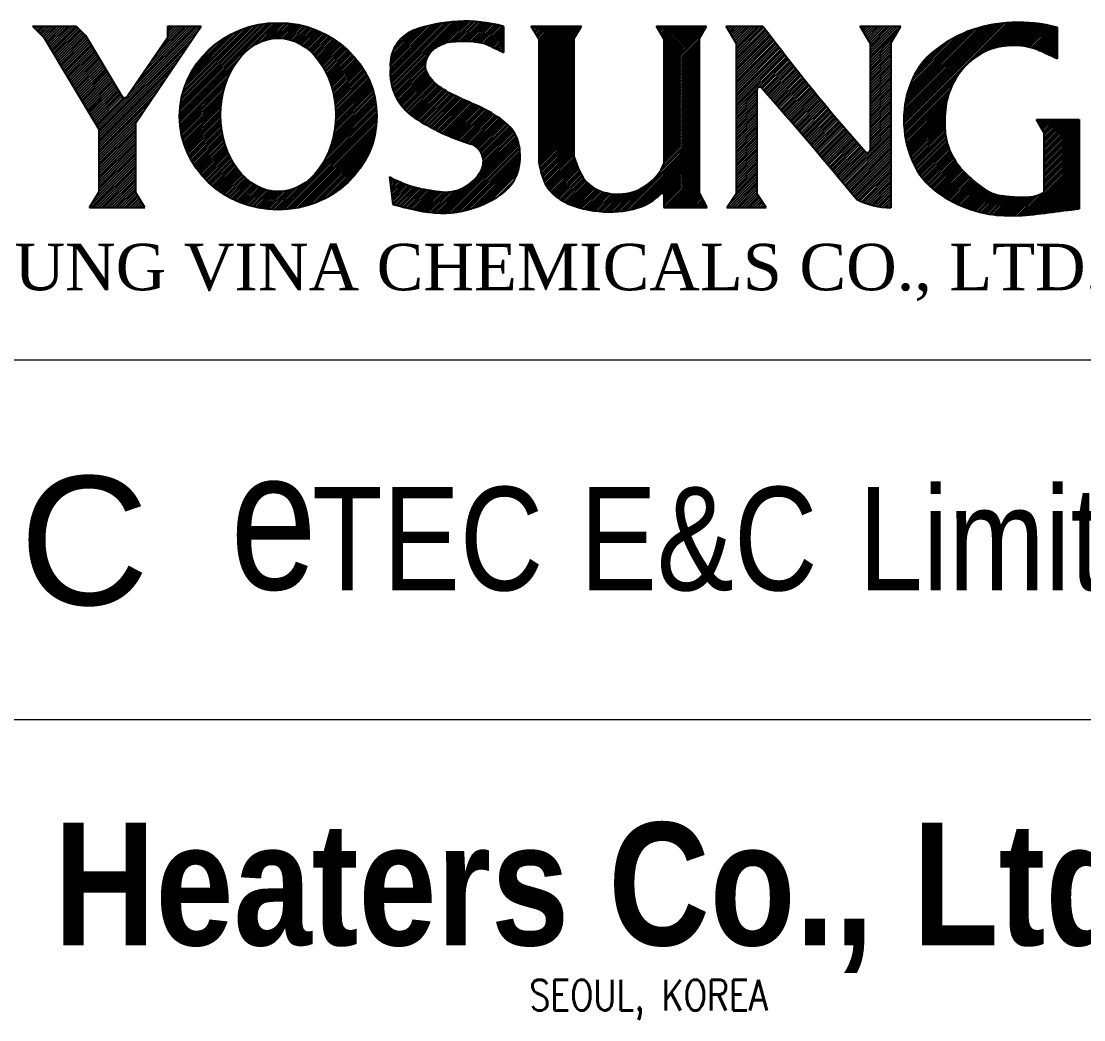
# Model space of a CAD drawing. Header units: millimetres. Extents: x 0 to 134087, y -49114 to 20834.
# Drawn here: x 79903 to 80875, y -28340 to -27427 of the extents above; entities that cross this region are included whole.
import ezdxf
from ezdxf.enums import TextEntityAlignment as Align

# ---------------------------------------------------------------- set-up
doc = ezdxf.new("R2010")
doc.units = ezdxf.units.MM
doc.header["$LTSCALE"] = 35
doc.linetypes.add('HIDDEN2', pattern=[0.1875, 0.125, -0.0625])
for name, color, linetype in [('9', 2, 'HIDDEN2'), ('border', 130, 'Continuous'), ('CON-R', 1, 'Continuous'), ('CON-Y', 2, 'Continuous'), ('FORM', 7, 'Continuous')]:
    doc.layers.add(name, color=color, linetype=linetype)
doc.styles.add('Logo', font='ARIALNB.TTF', dxfattribs={"width": 0.8})
doc.styles.add('SIMPLEX', font='simplex.shx', dxfattribs={"width": 0.8})
doc.styles.add('time', font='times.ttf', dxfattribs={"height": 5})
doc.styles.add('USER1', font='swiss.ttf', dxfattribs={"width": 0.8, "height": 5})

# ---------------------------------------------------------------- blocks, each defined once
blk = doc.blocks.new('TITLE')
at = {"color": 5}
for p, q in [((757.857, 90.656), (761.241, 94.041)), ((757.859, 90.743), (761.15, 94.034)), ((757.863, 90.833), (761.055, 94.025)), ((760.322, 93.036), (761.331, 94.045)), ((760.619, 93.248), (761.418, 94.047)), ((760.794, 93.337), (761.504, 94.047)), ((760.934, 93.392), (761.587, 94.045)), ((761.056, 93.429), (761.669, 94.041)), ((761.166, 93.454), (761.749, 94.036)), ((761.267, 93.469), (761.827, 94.029)), ((761.361, 93.478), (761.904, 94.021)), ((765.555, 92.21), (767.37, 94.025)), ((765.557, 92.127), (767.471, 94.041)), ((765.562, 92.047), (767.571, 94.055)), ((765.571, 91.97), (767.668, 94.067)), ((765.582, 91.896), (767.763, 94.077)), ((765.595, 91.824), (767.857, 94.085)), ((765.611, 91.754), (767.949, 94.092)), ((765.628, 91.686), (768.039, 94.097)), ((765.648, 91.621), (768.127, 94.1)), ((767.289, 93.176), (768.214, 94.102)), ((767.457, 93.259), (768.3, 94.102)), ((767.593, 93.31), (768.384, 94.101)), ((767.695, 93.326), (768.467, 94.099)), ((767.793, 93.339), (768.549, 94.095)), ((767.888, 93.349), (768.63, 94.091)), ((767.981, 93.356), (768.71, 94.085)), ((768.071, 93.361), (768.788, 94.078)), ((768.159, 93.364), (768.866, 94.07)), ((768.245, 93.364), (768.942, 94.061)), ((768.329, 93.363), (769.018, 94.052)), ((768.411, 93.36), (769.092, 94.041)), ((768.492, 93.355), (769.166, 94.029)), ((784.338, 90.428), (787.938, 94.028)), ((784.34, 90.345), (788.033, 94.038)), ((784.345, 90.264), (788.127, 94.046)), ((786.951, 92.785), (788.218, 94.052)), ((787.179, 92.928), (788.308, 94.056)), ((787.35, 93.013), (788.396, 94.059)), ((787.494, 93.072), (788.483, 94.061)), ((787.623, 93.115), (788.569, 94.061)), ((787.74, 93.147), (788.653, 94.06)), ((787.849, 93.171), (788.736, 94.057)), ((787.952, 93.189), (788.817, 94.054)), ((788.05, 93.201), (788.898, 94.049)), ((788.144, 93.209), (788.977, 94.043)), ((788.234, 93.214), (789.055, 94.036)), ((788.321, 93.216), (789.133, 94.028)), ((752.502, 93.901), (752.528, 93.927)), ((752.549, 93.853), (752.623, 93.927)), ((752.595, 93.805), (752.718, 93.927)), ((752.642, 93.757), (752.812, 93.927)), ((752.689, 93.709), (752.907, 93.927)), ((752.735, 93.66), (753.002, 93.927)), ((752.782, 93.612), (753.097, 93.927)), ((752.829, 93.564), (753.192, 93.927)), ((752.875, 93.516), (753.286, 93.927)), ((752.916, 93.462), (753.381, 93.927)), ((752.952, 93.403), (753.476, 93.927)), ((752.987, 93.343), (753.571, 93.927)), ((753.023, 93.284), (753.666, 93.927)), ((753.058, 93.225), (753.761, 93.927)), ((753.094, 93.166), (753.855, 93.927)), ((753.129, 93.106), (753.95, 93.927)), ((753.165, 93.047), (754.045, 93.927)), ((753.2, 92.988), (754.108, 93.895)), ((753.236, 92.928), (754.155, 93.847)), ((753.272, 92.869), (754.201, 93.799)), ((753.307, 92.81), (754.248, 93.751)), ((753.343, 92.751), (754.294, 93.702)), ((753.378, 92.691), (754.341, 93.654)), ((754.871, 90.202), (758.596, 93.927)), ((754.901, 90.137), (758.53, 93.766)), ((755.988, 91.414), (758.501, 93.927)), ((756.193, 91.713), (758.407, 93.927)), ((756.397, 92.012), (758.312, 93.927)), ((756.601, 92.312), (758.217, 93.927)), ((756.806, 92.611), (758.122, 93.927)), ((757.01, 92.91), (758.027, 93.927)), ((757.215, 93.209), (757.932, 93.927)), ((757.406, 93.875), (757.458, 93.927)), ((757.406, 93.78), (757.553, 93.927)), ((757.406, 93.686), (757.648, 93.927)), ((757.406, 93.591), (757.743, 93.927)), ((757.406, 93.496), (757.838, 93.927)), ((757.87, 90.926), (760.958, 94.014)), ((757.881, 91.021), (760.858, 93.999)), ((757.894, 91.12), (760.755, 93.981)), ((757.912, 91.223), (760.648, 93.959)), ((757.934, 91.33), (760.536, 93.933)), ((757.961, 91.443), (760.419, 93.901)), ((757.994, 91.561), (760.296, 93.864)), ((758.034, 91.687), (760.166, 93.819)), ((758.084, 91.822), (760.027, 93.765)), ((758.146, 91.969), (759.875, 93.698)), ((761.45, 93.481), (761.98, 94.011)), ((761.533, 93.479), (762.054, 94)), ((761.613, 93.474), (762.127, 93.988)), ((761.689, 93.465), (762.199, 93.974)), ((761.762, 93.452), (762.27, 93.96)), ((761.832, 93.437), (762.339, 93.944)), ((761.9, 93.419), (762.407, 93.927)), ((761.965, 93.399), (762.475, 93.909)), ((762.028, 93.377), (762.541, 93.89)), ((762.09, 93.353), (762.606, 93.87)), ((762.149, 93.327), (762.67, 93.848)), ((762.206, 93.299), (762.734, 93.826)), ((762.262, 93.27), (762.796, 93.803)), ((762.317, 93.239), (762.858, 93.779)), ((762.37, 93.206), (762.918, 93.755)), ((762.421, 93.172), (762.978, 93.729)), ((762.471, 93.137), (763.037, 93.702)), ((762.52, 93.1), (763.094, 93.675)), ((762.567, 93.062), (763.152, 93.647)), ((765.557, 92.297), (767.266, 94.006)), ((765.559, 92.47), (767.049, 93.96)), ((765.559, 92.555), (766.936, 93.933)), ((765.563, 92.389), (767.159, 93.985)), ((765.565, 92.647), (766.82, 93.901)), ((765.578, 92.745), (766.699, 93.866)), ((765.602, 92.854), (766.574, 93.826)), ((765.64, 92.978), (766.443, 93.781)), ((765.707, 93.13), (766.293, 93.717)), ((768.57, 93.348), (769.239, 94.016)), ((768.648, 93.34), (769.31, 94.003)), ((768.724, 93.331), (769.381, 93.989)), ((768.798, 93.32), (769.452, 93.974)), ((768.871, 93.308), (769.521, 93.958)), ((768.943, 93.294), (769.59, 93.941)), ((769.013, 93.279), (769.658, 93.924)), ((769.074, 93.255), (769.694, 93.875)), ((769.134, 93.229), (769.694, 93.79)), ((769.193, 93.203), (769.694, 93.704)), ((770.735, 93.891), (770.771, 93.927)), ((770.766, 93.837), (770.856, 93.927)), ((770.797, 93.783), (770.941, 93.927)), ((770.829, 93.729), (771.027, 93.927)), ((770.86, 93.675), (771.112, 93.927)), ((770.892, 93.621), (771.197, 93.927)), ((770.923, 93.568), (771.283, 93.927)), ((770.954, 93.514), (771.368, 93.927)), ((770.986, 93.46), (771.453, 93.927)), ((770.987, 93.375), (771.539, 93.927)), ((770.987, 93.29), (771.624, 93.927)), ((770.987, 93.204), (771.709, 93.927)), ((770.987, 93.119), (771.795, 93.927)), ((770.987, 93.034), (771.88, 93.927)), ((770.987, 92.948), (771.965, 93.927)), ((770.987, 92.863), (772.051, 93.927)), ((770.987, 92.778), (772.136, 93.927)), ((770.987, 92.692), (772.221, 93.927)), ((770.987, 92.607), (772.307, 93.927)), ((770.987, 92.522), (772.392, 93.927)), ((770.987, 92.436), (772.477, 93.927)), ((770.987, 92.351), (772.523, 93.888)), ((770.987, 92.266), (772.404, 93.684)), ((775.292, 93.926), (775.293, 93.927)), ((775.324, 93.872), (775.379, 93.927)), ((775.355, 93.818), (775.464, 93.927)), ((775.386, 93.764), (775.549, 93.927)), ((775.418, 93.71), (775.635, 93.927)), ((775.449, 93.656), (775.72, 93.927)), ((775.481, 93.602), (775.805, 93.927)), ((775.512, 93.549), (775.891, 93.927)), ((775.543, 93.495), (775.976, 93.927)), ((775.565, 93.43), (776.061, 93.927)), ((775.565, 93.345), (776.147, 93.927)), ((775.565, 93.26), (776.232, 93.927)), ((775.565, 93.174), (776.317, 93.927)), ((775.565, 93.089), (776.403, 93.927)), ((775.565, 93.004), (776.488, 93.927)), ((775.565, 92.918), (776.573, 93.927)), ((775.565, 92.833), (776.659, 93.927)), ((775.565, 92.748), (776.744, 93.927)), ((775.565, 92.662), (776.829, 93.927)), ((775.565, 92.577), (776.915, 93.927)), ((775.565, 92.492), (777, 93.927)), ((775.565, 92.406), (777.085, 93.927)), ((775.565, 92.321), (777.059, 93.816)), ((777.841, 93.924), (777.844, 93.927)), ((777.876, 93.864), (777.939, 93.927)), ((777.911, 93.804), (778.033, 93.927)), ((777.946, 93.744), (778.128, 93.927)), ((777.98, 93.685), (778.223, 93.927)), ((778.015, 93.625), (778.318, 93.927)), ((778.05, 93.565), (778.413, 93.927)), ((778.085, 93.505), (778.508, 93.927)), ((778.12, 93.445), (778.602, 93.927)), ((778.155, 93.385), (778.697, 93.927)), ((778.19, 93.325), (778.792, 93.927)), ((778.203, 93.243), (778.887, 93.927)), ((778.203, 93.148), (778.982, 93.927)), ((778.203, 93.053), (779.076, 93.927)), ((778.203, 92.958), (779.171, 93.927)), ((778.203, 92.864), (779.219, 93.88)), ((778.203, 92.769), (779.26, 93.826)), ((778.203, 92.674), (779.301, 93.772)), ((778.203, 92.579), (779.341, 93.718)), ((778.203, 92.484), (779.382, 93.664)), ((782.75, 93.903), (782.774, 93.927)), ((782.785, 93.843), (782.869, 93.927)), ((782.82, 93.783), (782.964, 93.927)), ((782.854, 93.723), (783.059, 93.927)), ((782.889, 93.663), (783.153, 93.927)), ((782.924, 93.603), (783.248, 93.927)), ((782.959, 93.543), (783.343, 93.927)), ((782.994, 93.483), (783.438, 93.927)), ((783.029, 93.423), (783.533, 93.927)), ((783.064, 93.363), (783.628, 93.927)), ((783.099, 93.209), (783.817, 93.927)), ((783.099, 93.114), (783.912, 93.927)), ((783.099, 93.019), (784.007, 93.927)), ((783.099, 92.924), (784.102, 93.927)), ((783.099, 92.83), (784.196, 93.927)), ((783.099, 93.303), (783.722, 93.927)), ((783.099, 92.735), (784.13, 93.766)), ((784.337, 90.512), (787.842, 94.017)), ((784.338, 90.599), (787.743, 94.003)), ((784.342, 90.688), (787.641, 93.987)), ((784.347, 90.778), (787.538, 93.969)), ((784.355, 90.872), (787.431, 93.948)), ((784.366, 90.968), (787.322, 93.924)), ((784.38, 91.067), (787.21, 93.897)), ((784.397, 91.17), (787.094, 93.866)), ((784.418, 91.276), (786.974, 93.831)), ((784.443, 91.386), (786.849, 93.792)), ((784.474, 91.502), (786.72, 93.748)), ((784.51, 91.624), (786.575, 93.689)), ((788.405, 93.215), (789.209, 94.019)), ((788.487, 93.212), (789.284, 94.009)), ((788.567, 93.206), (789.359, 93.998)), ((788.645, 93.198), (789.432, 93.986)), ((788.72, 93.189), (789.505, 93.973)), ((788.794, 93.177), (789.577, 93.96)), ((788.866, 93.164), (789.648, 93.945)), ((788.936, 93.149), (789.718, 93.93)), ((789.005, 93.132), (789.787, 93.914)), ((789.072, 93.113), (789.856, 93.897)), ((789.137, 93.093), (789.923, 93.88)), ((789.201, 93.072), (789.948, 93.82)), ((789.263, 93.048), (789.948, 93.734)), ((789.324, 93.024), (789.948, 93.649)), ((753.414, 92.632), (754.388, 93.606)), ((753.449, 92.573), (754.429, 93.553)), ((753.485, 92.514), (754.465, 93.493)), ((753.52, 92.454), (754.5, 93.434)), ((753.556, 92.395), (754.536, 93.375)), ((753.591, 92.336), (754.571, 93.315)), ((753.627, 92.276), (754.607, 93.256)), ((754.901, 90.042), (758.332, 93.473)), ((758.226, 92.134), (759.706, 93.614)), ((758.334, 92.328), (759.507, 93.501)), ((758.506, 92.585), (759.245, 93.325)), ((762.613, 93.023), (763.208, 93.618)), ((762.658, 92.983), (763.263, 93.588)), ((762.702, 92.941), (763.318, 93.557)), ((762.745, 92.899), (763.372, 93.526)), ((762.786, 92.855), (763.425, 93.494)), ((762.827, 92.81), (763.478, 93.461)), ((762.866, 92.764), (763.529, 93.427)), ((762.905, 92.717), (763.58, 93.393)), ((762.942, 92.669), (763.63, 93.357)), ((762.978, 92.62), (763.679, 93.321)), ((763.013, 92.57), (763.728, 93.285)), ((763.048, 92.519), (763.776, 93.247)), ((765.876, 93.385), (766.039, 93.547)), ((769.252, 93.177), (769.694, 93.619)), ((769.31, 93.149), (769.694, 93.534)), ((769.368, 93.122), (769.694, 93.448)), ((769.426, 93.094), (769.694, 93.363)), ((769.483, 93.066), (769.694, 93.278)), ((770.987, 92.18), (772.286, 93.479)), ((770.987, 92.095), (772.273, 93.382)), ((770.987, 92.01), (772.273, 93.296)), ((775.565, 92.236), (776.941, 93.612)), ((775.565, 92.15), (776.851, 93.437)), ((775.565, 92.065), (776.851, 93.352)), ((775.565, 91.98), (776.851, 93.266)), ((778.203, 92.39), (779.423, 93.61)), ((778.203, 92.295), (779.463, 93.556)), ((778.203, 92.2), (779.504, 93.502)), ((778.203, 92.105), (779.545, 93.448)), ((778.203, 92.01), (779.586, 93.394)), ((778.203, 91.915), (779.627, 93.34)), ((778.203, 91.821), (779.668, 93.286)), ((783.099, 92.64), (783.998, 93.539)), ((783.099, 92.545), (783.866, 93.312)), ((784.554, 91.753), (786.415, 93.614)), ((784.609, 91.893), (786.245, 93.529)), ((784.678, 92.048), (786.06, 93.43)), ((784.771, 92.226), (785.851, 93.306)), ((789.384, 92.999), (789.948, 93.564)), ((789.443, 92.973), (789.948, 93.478)), ((789.502, 92.946), (789.948, 93.393)), ((789.56, 92.919), (789.948, 93.308)), ((753.662, 92.217), (754.642, 93.197)), ((753.698, 92.158), (754.678, 93.138)), ((753.734, 92.099), (754.713, 93.078)), ((753.769, 92.039), (754.749, 93.019)), ((753.805, 91.98), (754.784, 92.96)), ((753.84, 91.921), (754.82, 92.9)), ((754.901, 89.947), (758.133, 93.18)), ((754.901, 89.853), (757.935, 92.887)), ((763.081, 92.467), (763.823, 93.209)), ((763.113, 92.414), (763.87, 93.17)), ((763.144, 92.36), (763.915, 93.131)), ((763.175, 92.305), (763.96, 93.09)), ((763.204, 92.249), (764.004, 93.049)), ((763.232, 92.191), (764.048, 93.007)), ((763.259, 92.133), (764.091, 92.965)), ((763.286, 92.074), (764.133, 92.921)), ((763.311, 92.014), (764.174, 92.877)), ((769.541, 93.039), (769.694, 93.192)), ((769.598, 93.011), (769.694, 93.107)), ((769.656, 92.983), (769.694, 93.022)), ((770.987, 91.924), (772.273, 93.211)), ((770.987, 91.839), (772.273, 93.126)), ((770.987, 91.754), (772.273, 93.04)), ((770.987, 91.668), (772.273, 92.955)), ((770.987, 91.583), (772.273, 92.87)), ((775.565, 91.894), (776.851, 93.181)), ((775.565, 91.809), (776.851, 93.096)), ((775.565, 91.724), (776.851, 93.01)), ((775.565, 91.638), (776.851, 92.925)), ((778.203, 91.726), (779.709, 93.233)), ((778.203, 91.631), (779.75, 93.179)), ((778.203, 91.536), (779.792, 93.125)), ((778.203, 91.441), (779.833, 93.072)), ((778.203, 91.347), (779.874, 93.018)), ((778.203, 91.252), (779.916, 92.965)), ((778.203, 91.157), (779.957, 92.911)), ((778.203, 91.062), (779.998, 92.858)), ((783.099, 92.45), (783.861, 93.212)), ((783.099, 92.355), (783.861, 93.117)), ((783.099, 92.261), (783.861, 93.022)), ((783.099, 92.166), (783.861, 92.928)), ((784.917, 92.457), (785.587, 93.127)), ((789.618, 92.892), (789.948, 93.222)), ((789.675, 92.864), (789.948, 93.137)), ((789.733, 92.836), (789.948, 93.052)), ((789.791, 92.808), (789.948, 92.966)), ((789.848, 92.781), (789.948, 92.881)), ((753.876, 91.861), (754.855, 92.841)), ((753.911, 91.802), (754.891, 92.782)), ((753.947, 91.743), (754.927, 92.723)), ((753.982, 91.684), (754.962, 92.663)), ((754.018, 91.624), (754.998, 92.604)), ((754.053, 91.565), (755.033, 92.545)), ((754.089, 91.506), (755.069, 92.486)), ((754.901, 89.758), (757.737, 92.594)), ((757.857, 90.571), (760.076, 92.79)), ((757.86, 90.488), (759.842, 92.47)), ((763.335, 91.953), (764.214, 92.832)), ((763.358, 91.891), (764.254, 92.787)), ((763.38, 91.828), (764.293, 92.741)), ((763.401, 91.763), (764.331, 92.693)), ((763.421, 91.698), (764.369, 92.646)), ((763.44, 91.631), (764.406, 92.597)), ((763.458, 91.564), (764.442, 92.548)), ((763.474, 91.495), (764.477, 92.498)), ((765.67, 91.557), (766.928, 92.815)), ((765.693, 91.495), (766.87, 92.672)), ((765.718, 91.435), (766.848, 92.564)), ((765.745, 91.376), (766.843, 92.474)), ((770.987, 91.498), (772.273, 92.784)), ((770.987, 91.412), (772.273, 92.699)), ((770.987, 91.327), (772.273, 92.614)), ((770.987, 91.242), (772.273, 92.528)), ((775.565, 91.553), (776.851, 92.84)), ((775.565, 91.468), (776.851, 92.754)), ((775.565, 91.382), (776.851, 92.669)), ((775.565, 91.297), (776.851, 92.584)), ((775.565, 91.212), (776.851, 92.498)), ((778.203, 90.967), (780.04, 92.805)), ((779.018, 91.688), (780.081, 92.751)), ((779.109, 91.684), (780.123, 92.698)), ((779.157, 91.637), (780.164, 92.645)), ((779.201, 91.587), (780.206, 92.592)), ((779.246, 91.536), (780.248, 92.539)), ((779.29, 91.486), (780.29, 92.485)), ((783.099, 92.071), (783.861, 92.833)), ((783.099, 91.976), (783.861, 92.738)), ((783.099, 91.881), (783.861, 92.643)), ((783.099, 91.787), (783.861, 92.548)), ((789.906, 92.753), (789.948, 92.796)), ((754.124, 91.447), (755.104, 92.426)), ((754.16, 91.387), (755.14, 92.367)), ((754.196, 91.328), (755.175, 92.308)), ((754.231, 91.269), (755.211, 92.248)), ((754.267, 91.209), (755.246, 92.189)), ((754.302, 91.15), (755.282, 92.13)), ((754.901, 89.663), (757.539, 92.301)), ((757.864, 90.407), (759.728, 92.272)), ((757.87, 90.328), (759.649, 92.107)), ((763.489, 91.425), (764.511, 92.447)), ((763.503, 91.353), (764.545, 92.395)), ((763.516, 91.281), (764.578, 92.342)), ((763.528, 91.207), (764.61, 92.289)), ((763.538, 91.132), (764.641, 92.235)), ((763.546, 91.055), (764.671, 92.18)), ((763.554, 90.977), (764.7, 92.124)), ((765.773, 91.319), (766.851, 92.397)), ((765.803, 91.263), (766.866, 92.327)), ((765.834, 91.209), (766.888, 92.263)), ((765.867, 91.157), (766.914, 92.204)), ((765.901, 91.106), (766.943, 92.148)), ((765.936, 91.056), (766.975, 92.095)), ((770.987, 91.156), (772.273, 92.443)), ((770.987, 91.071), (772.273, 92.358)), ((770.987, 90.986), (772.273, 92.272)), ((770.987, 90.9), (772.273, 92.187)), ((770.987, 90.815), (772.273, 92.102)), ((775.565, 91.126), (776.851, 92.413)), ((775.565, 91.041), (776.851, 92.328)), ((775.565, 90.956), (776.851, 92.242)), ((775.565, 90.87), (776.851, 92.157)), ((779.334, 91.435), (780.331, 92.432)), ((779.379, 91.385), (780.373, 92.379)), ((779.423, 91.335), (780.415, 92.327)), ((779.468, 91.284), (780.457, 92.274)), ((779.512, 91.234), (780.499, 92.221)), ((779.556, 91.183), (780.541, 92.168)), ((779.601, 91.133), (780.583, 92.115)), ((783.099, 91.692), (783.861, 92.454)), ((783.099, 91.597), (783.861, 92.359)), ((783.099, 91.502), (783.861, 92.264)), ((783.099, 91.407), (783.861, 92.169)), ((784.35, 90.184), (786.361, 92.195)), ((754.338, 91.091), (755.317, 92.071)), ((754.373, 91.032), (755.353, 92.011)), ((754.409, 90.972), (755.388, 91.952)), ((754.444, 90.913), (755.424, 91.893)), ((754.48, 90.854), (755.46, 91.833)), ((754.515, 90.794), (755.495, 91.774)), ((754.551, 90.735), (755.531, 91.715)), ((754.901, 89.568), (757.341, 92.008)), ((754.901, 89.473), (757.142, 91.715)), ((757.878, 90.251), (759.589, 91.961)), ((757.888, 90.175), (759.54, 91.827)), ((757.899, 90.101), (759.501, 91.703)), ((763.554, 90.38), (764.88, 91.706)), ((763.559, 90.897), (764.729, 92.067)), ((763.56, 90.471), (764.857, 91.768)), ((763.563, 90.816), (764.756, 92.009)), ((763.564, 90.561), (764.833, 91.83)), ((763.565, 90.733), (764.783, 91.95)), ((763.566, 90.648), (764.809, 91.891)), ((765.973, 91.007), (767.01, 92.044)), ((766.011, 90.96), (767.047, 91.996)), ((766.051, 90.914), (767.086, 91.95)), ((766.092, 90.87), (767.127, 91.905)), ((766.134, 90.827), (767.17, 91.863)), ((766.177, 90.785), (767.215, 91.822)), ((766.222, 90.744), (767.261, 91.783)), ((766.268, 90.705), (767.309, 91.745)), ((766.316, 90.667), (767.358, 91.709)), ((770.987, 90.73), (772.273, 92.016)), ((770.987, 90.644), (772.273, 91.931)), ((770.987, 90.559), (772.273, 91.846)), ((770.987, 90.474), (772.273, 91.76)), ((775.565, 90.785), (776.851, 92.072)), ((775.565, 90.7), (776.851, 91.986)), ((775.565, 90.614), (776.851, 91.901)), ((775.565, 90.529), (776.851, 91.816)), ((775.565, 90.444), (776.851, 91.73)), ((779.645, 91.082), (780.625, 92.063)), ((779.689, 91.032), (780.667, 92.01)), ((779.733, 90.981), (780.71, 91.957)), ((779.777, 90.93), (780.752, 91.905)), ((779.822, 90.88), (780.794, 91.852)), ((779.866, 90.829), (780.837, 91.8)), ((779.91, 90.778), (780.879, 91.748)), ((779.954, 90.728), (780.922, 91.695)), ((783.099, 91.313), (783.861, 92.074)), ((783.099, 91.218), (783.861, 91.979)), ((783.099, 91.123), (783.861, 91.885)), ((783.099, 91.028), (783.861, 91.79)), ((783.099, 90.933), (783.861, 91.695)), ((784.358, 90.106), (786.206, 91.954)), ((784.366, 90.029), (786.109, 91.772)), ((754.586, 90.676), (755.566, 91.656)), ((754.622, 90.617), (755.602, 91.596)), ((754.658, 90.557), (755.637, 91.537)), ((754.693, 90.498), (755.673, 91.478)), ((754.729, 90.439), (755.708, 91.419)), ((754.764, 90.38), (755.744, 91.36)), ((754.8, 90.32), (755.797, 91.317)), ((754.835, 90.261), (755.887, 91.313)), ((754.901, 89.378), (756.944, 91.422)), ((757.912, 90.029), (759.468, 91.585)), ((757.926, 89.958), (759.441, 91.473)), ((757.942, 89.888), (759.419, 91.365)), ((763.452, 89.765), (764.992, 91.306)), ((763.479, 89.878), (764.976, 91.376)), ((763.501, 89.985), (764.959, 91.444)), ((763.519, 90.089), (764.941, 91.511)), ((763.534, 90.189), (764.922, 91.577)), ((763.545, 90.286), (764.901, 91.642)), ((766.365, 90.631), (767.408, 91.674)), ((766.415, 90.595), (767.459, 91.64)), ((766.466, 90.561), (767.511, 91.607)), ((766.518, 90.528), (767.564, 91.574)), ((766.57, 90.495), (767.618, 91.543)), ((766.623, 90.462), (767.673, 91.512)), ((766.676, 90.43), (767.728, 91.482)), ((766.729, 90.398), (767.784, 91.452)), ((766.783, 90.366), (767.84, 91.423)), ((766.837, 90.335), (767.897, 91.395)), ((766.891, 90.304), (767.954, 91.366)), ((766.946, 90.273), (768.011, 91.339)), ((767.001, 90.243), (768.069, 91.311)), ((770.987, 90.388), (772.273, 91.675)), ((770.987, 90.303), (772.273, 91.59)), ((770.987, 90.218), (772.273, 91.504)), ((770.987, 90.132), (772.273, 91.419)), ((770.987, 90.047), (772.273, 91.334)), ((775.565, 90.358), (776.851, 91.645)), ((775.565, 90.273), (776.851, 91.56)), ((775.565, 90.188), (776.851, 91.474)), ((775.565, 90.102), (776.851, 91.389)), ((775.565, 90.017), (776.851, 91.304)), ((778.203, 90.873), (778.974, 91.644)), ((778.203, 90.778), (778.964, 91.54)), ((778.203, 90.683), (778.964, 91.445)), ((778.203, 90.588), (778.964, 91.35)), ((779.998, 90.677), (780.964, 91.643)), ((780.042, 90.626), (781.007, 91.591)), ((780.086, 90.575), (781.049, 91.538)), ((780.13, 90.525), (781.092, 91.486)), ((780.174, 90.474), (781.134, 91.434)), ((780.218, 90.423), (781.177, 91.382)), ((780.262, 90.372), (781.22, 91.33)), ((783.099, 90.838), (783.861, 91.6)), ((783.099, 90.744), (783.861, 91.505)), ((783.099, 90.649), (783.861, 91.411)), ((783.099, 90.554), (783.861, 91.316)), ((784.376, 89.954), (786.04, 91.618)), ((784.388, 89.88), (785.988, 91.481)), ((784.4, 89.807), (785.949, 91.356)), ((754.901, 89.284), (756.746, 91.129)), ((757.959, 89.819), (759.401, 91.262)), ((757.977, 89.752), (759.386, 91.162)), ((757.996, 89.686), (759.375, 91.065)), ((758.016, 89.621), (759.366, 90.971)), ((763.19, 89.077), (765.049, 90.936)), ((763.269, 89.242), (765.041, 91.013)), ((763.331, 89.388), (765.031, 91.089)), ((763.379, 89.522), (765.019, 91.163)), ((763.419, 89.647), (765.006, 91.235)), ((767.056, 90.213), (768.128, 91.284)), ((767.112, 90.184), (768.186, 91.258)), ((767.168, 90.154), (768.245, 91.231)), ((767.225, 90.125), (768.304, 91.205)), ((767.282, 90.097), (768.363, 91.179)), ((767.339, 90.069), (768.422, 91.152)), ((767.397, 90.041), (768.482, 91.126)), ((767.455, 90.014), (768.541, 91.1)), ((767.513, 89.987), (768.6, 91.074)), ((767.572, 89.96), (768.659, 91.047)), ((767.631, 89.934), (768.717, 91.021)), ((767.691, 89.908), (768.776, 90.994)), ((767.751, 89.883), (768.834, 90.967)), ((767.811, 89.858), (768.892, 90.939)), ((770.987, 89.962), (772.273, 91.248)), ((770.987, 89.876), (772.273, 91.163)), ((770.987, 89.791), (772.273, 91.078)), ((770.987, 89.706), (772.273, 90.992)), ((775.565, 89.932), (776.851, 91.218)), ((775.565, 89.846), (776.851, 91.133)), ((775.565, 89.761), (776.851, 91.048)), ((775.565, 89.676), (776.851, 90.962)), ((778.203, 90.493), (778.964, 91.255)), ((778.203, 90.398), (778.964, 91.16)), ((778.203, 90.304), (778.964, 91.065)), ((778.203, 90.209), (778.964, 90.971)), ((780.306, 90.321), (781.263, 91.278)), ((780.35, 90.27), (781.306, 91.226)), ((780.394, 90.219), (781.349, 91.174)), ((780.438, 90.168), (781.392, 91.122)), ((780.482, 90.117), (781.435, 91.07)), ((780.525, 90.066), (781.478, 91.019)), ((780.569, 90.015), (781.521, 90.967)), ((780.613, 89.964), (781.564, 90.915)), ((783.099, 90.459), (783.861, 91.221)), ((783.099, 90.364), (783.861, 91.126)), ((783.099, 90.27), (783.861, 91.031)), ((783.099, 90.175), (783.861, 90.937)), ((784.414, 89.735), (785.918, 91.24)), ((784.428, 89.665), (785.894, 91.13)), ((784.444, 89.595), (785.875, 91.027)), ((784.461, 89.527), (785.861, 90.927)), ((754.901, 89.189), (756.548, 90.836)), ((754.901, 89.094), (756.349, 90.543)), ((758.037, 89.557), (759.36, 90.88)), ((758.06, 89.494), (759.356, 90.79)), ((758.084, 89.432), (759.355, 90.703)), ((758.108, 89.371), (759.355, 90.618)), ((758.134, 89.312), (759.357, 90.535)), ((761.577, 87.208), (765.063, 90.694)), ((761.666, 87.212), (765.064, 90.61)), ((762.83, 88.546), (765.06, 90.777)), ((763.075, 88.877), (765.056, 90.857)), ((767.872, 89.834), (768.949, 90.911)), ((767.933, 89.809), (769.006, 90.883)), ((767.994, 89.786), (769.063, 90.854)), ((768.056, 89.762), (769.119, 90.825)), ((768.119, 89.739), (769.175, 90.795)), ((768.182, 89.717), (769.229, 90.765)), ((768.245, 89.695), (769.284, 90.734)), ((768.309, 89.673), (769.337, 90.702)), ((768.373, 89.652), (769.39, 90.67)), ((768.437, 89.631), (769.442, 90.636)), ((768.502, 89.611), (769.494, 90.603)), ((768.563, 89.586), (769.545, 90.568)), ((768.619, 89.557), (769.595, 90.532)), ((770.987, 89.62), (772.273, 90.907)), ((770.987, 89.535), (772.273, 90.822)), ((770.987, 89.45), (772.273, 90.736)), ((770.987, 89.364), (772.273, 90.651)), ((770.987, 89.279), (772.273, 90.566)), ((775.565, 89.59), (776.851, 90.877)), ((775.565, 89.505), (776.851, 90.792)), ((775.565, 89.42), (776.851, 90.706)), ((775.565, 89.334), (776.851, 90.621)), ((775.565, 89.249), (776.851, 90.536)), ((778.203, 90.114), (778.964, 90.876)), ((778.203, 90.019), (778.964, 90.781)), ((778.203, 89.924), (778.964, 90.686)), ((778.203, 89.83), (778.964, 90.591)), ((780.657, 89.913), (781.607, 90.864)), ((780.7, 89.862), (781.65, 90.812)), ((780.744, 89.811), (781.694, 90.761)), ((780.788, 89.76), (781.737, 90.709)), ((780.831, 89.709), (781.78, 90.658)), ((780.875, 89.658), (781.824, 90.606)), ((780.919, 89.606), (781.867, 90.555)), ((783.099, 90.08), (783.861, 90.842)), ((783.099, 89.985), (783.861, 90.747)), ((783.099, 89.89), (783.861, 90.652)), ((783.099, 89.795), (783.861, 90.557)), ((784.479, 89.459), (785.85, 90.831)), ((784.498, 89.393), (785.842, 90.737)), ((784.518, 89.328), (785.837, 90.647)), ((784.539, 89.263), (785.833, 90.558)), ((754.901, 88.999), (756.238, 90.336)), ((754.901, 88.904), (756.238, 90.242)), ((754.901, 88.81), (756.238, 90.147)), ((758.16, 89.253), (759.361, 90.454)), ((758.188, 89.195), (759.367, 90.374)), ((758.216, 89.138), (759.374, 90.296)), ((758.245, 89.082), (759.383, 90.219)), ((758.275, 89.027), (759.393, 90.144)), ((761.757, 87.218), (765.062, 90.523)), ((761.851, 87.226), (765.058, 90.433)), ((761.948, 87.238), (765.051, 90.341)), ((762.047, 87.252), (765.041, 90.246)), ((762.15, 87.27), (765.028, 90.147)), ((768.671, 89.524), (769.643, 90.496)), ((768.719, 89.487), (769.691, 90.459)), ((768.764, 89.446), (769.738, 90.42)), ((768.804, 89.401), (769.784, 90.381)), ((768.841, 89.352), (769.829, 90.34)), ((768.874, 89.3), (769.872, 90.298)), ((768.902, 89.243), (769.914, 90.255)), ((768.926, 89.181), (769.954, 90.21)), ((768.945, 89.115), (769.993, 90.163)), ((770.987, 89.194), (772.273, 90.48)), ((770.987, 89.108), (772.273, 90.395)), ((770.987, 89.023), (772.273, 90.31)), ((770.988, 88.939), (772.273, 90.224)), ((771.002, 88.868), (772.273, 90.139)), ((775.565, 89.164), (776.851, 90.45)), ((775.565, 89.078), (776.851, 90.365)), ((775.565, 88.993), (776.851, 90.28)), ((775.565, 88.908), (776.851, 90.194)), ((778.203, 89.735), (778.964, 90.497)), ((778.203, 89.64), (778.964, 90.402)), ((778.203, 89.545), (778.964, 90.307)), ((778.203, 89.45), (778.964, 90.212)), ((780.962, 89.555), (781.911, 90.504)), ((781.006, 89.504), (781.954, 90.453)), ((781.049, 89.453), (781.998, 90.401)), ((781.093, 89.401), (782.042, 90.35)), ((781.136, 89.35), (782.085, 90.299)), ((781.18, 89.299), (782.129, 90.248)), ((781.223, 89.247), (782.173, 90.197)), ((781.267, 89.196), (782.217, 90.146)), ((783.099, 89.701), (783.861, 90.462)), ((783.099, 89.606), (783.861, 90.368)), ((783.099, 89.511), (783.861, 90.273)), ((783.099, 89.416), (783.861, 90.178)), ((784.561, 89.2), (785.832, 90.471)), ((784.584, 89.138), (785.832, 90.385)), ((784.608, 89.076), (785.833, 90.301)), ((784.633, 89.016), (785.836, 90.219)), ((784.659, 88.957), (785.84, 90.138)), ((789.191, 90.503), (789.199, 90.51)), ((789.223, 90.449), (789.285, 90.51)), ((789.254, 90.395), (789.37, 90.51)), ((789.286, 90.341), (789.455, 90.51)), ((789.317, 90.287), (789.541, 90.51)), ((789.348, 90.233), (789.626, 90.51)), ((789.38, 90.179), (789.711, 90.51)), ((789.411, 90.125), (789.797, 90.51)), ((789.443, 90.071), (789.882, 90.51)), ((789.46, 90.003), (789.967, 90.51)), ((789.46, 89.918), (790.053, 90.51)), ((789.46, 89.832), (790.138, 90.51)), ((789.46, 89.747), (790.223, 90.51)), ((789.46, 89.662), (790.309, 90.51)), ((789.46, 89.576), (790.394, 90.51)), ((789.46, 89.491), (790.479, 90.51)), ((789.46, 89.406), (790.565, 90.51)), ((789.46, 89.32), (790.65, 90.51)), ((789.46, 89.235), (790.735, 90.51)), ((789.46, 89.15), (790.746, 90.436)), ((789.46, 89.064), (790.746, 90.351)), ((789.46, 88.979), (790.746, 90.265)), ((789.46, 88.894), (790.746, 90.18)), ((754.901, 88.715), (756.238, 90.052)), ((754.901, 88.62), (756.238, 89.957)), ((754.901, 88.525), (756.238, 89.862)), ((754.901, 88.43), (756.238, 89.768)), ((758.306, 88.972), (759.404, 90.07)), ((758.338, 88.919), (759.417, 89.998)), ((758.371, 88.866), (759.431, 89.927)), ((758.404, 88.814), (759.447, 89.857)), ((758.438, 88.763), (759.463, 89.788)), ((762.257, 87.291), (765.011, 90.045)), ((762.368, 87.317), (764.99, 89.939)), ((762.484, 87.347), (764.964, 89.827)), ((767.426, 87.084), (770.184, 89.842)), ((767.512, 87.084), (770.207, 89.78)), ((768.857, 88.6), (770.158, 89.901)), ((768.93, 88.759), (770.129, 89.958)), ((768.955, 88.869), (770.099, 90.012)), ((768.957, 89.042), (770.03, 90.115)), ((768.962, 88.961), (770.065, 90.065)), ((771.016, 88.797), (772.273, 90.054)), ((771.032, 88.727), (772.273, 89.968)), ((771.049, 88.659), (772.273, 89.883)), ((771.066, 88.591), (772.273, 89.798)), ((774.074, 87.161), (776.851, 89.938)), ((774.174, 87.176), (776.851, 89.853)), ((774.278, 87.195), (776.851, 89.768)), ((775.382, 88.555), (776.851, 90.024)), ((775.507, 88.765), (776.851, 90.109)), ((778.203, 89.355), (778.964, 90.117)), ((778.203, 89.261), (778.964, 90.022)), ((778.203, 89.166), (778.964, 89.928)), ((778.203, 89.071), (778.964, 89.833)), ((781.31, 89.144), (782.261, 90.095)), ((781.353, 89.093), (782.305, 90.044)), ((781.397, 89.042), (782.349, 89.993)), ((781.44, 88.99), (782.393, 89.943)), ((781.483, 88.939), (782.437, 89.892)), ((781.527, 88.887), (782.481, 89.841)), ((781.57, 88.835), (782.525, 89.791)), ((782.044, 88.267), (783.861, 90.083)), ((782.087, 88.215), (783.861, 89.988)), ((782.13, 88.163), (783.861, 89.894)), ((782.173, 88.111), (783.861, 89.799)), ((784.686, 88.898), (785.846, 90.058)), ((784.714, 88.841), (785.854, 89.981)), ((784.743, 88.785), (785.864, 89.906)), ((784.773, 88.729), (785.876, 89.832)), ((784.804, 88.675), (785.889, 89.76)), ((789.46, 88.808), (790.746, 90.095)), ((789.46, 88.723), (790.746, 90.009)), ((789.46, 88.638), (790.746, 89.924)), ((789.46, 88.552), (790.746, 89.839)), ((789.46, 88.467), (790.746, 89.753)), ((754.901, 88.335), (756.238, 89.673)), ((754.901, 88.241), (756.238, 89.578)), ((754.901, 88.146), (756.238, 89.483)), ((754.901, 88.051), (756.238, 89.388)), ((758.474, 88.713), (759.481, 89.72)), ((758.509, 88.663), (759.5, 89.654)), ((758.546, 88.615), (759.52, 89.588)), ((758.583, 88.567), (759.541, 89.524)), ((758.622, 88.52), (759.563, 89.461)), ((758.661, 88.473), (759.586, 89.399)), ((762.606, 87.384), (764.932, 89.71)), ((762.735, 87.427), (764.893, 89.585)), ((762.873, 87.48), (764.844, 89.452)), ((767.6, 87.087), (770.228, 89.716)), ((767.69, 87.092), (770.247, 89.649)), ((767.783, 87.099), (770.263, 89.58)), ((767.878, 87.11), (770.277, 89.508)), ((767.977, 87.123), (770.288, 89.433)), ((771.085, 88.524), (772.273, 89.712)), ((771.105, 88.459), (772.273, 89.627)), ((771.127, 88.395), (772.273, 89.542)), ((771.15, 88.333), (772.273, 89.456)), ((771.174, 88.272), (772.273, 89.371)), ((774.387, 87.218), (776.851, 89.682)), ((774.501, 87.247), (776.851, 89.597)), ((774.624, 87.284), (776.851, 89.512)), ((774.758, 87.333), (776.851, 89.426)), ((778.203, 88.976), (778.964, 89.738)), ((778.203, 88.881), (778.964, 89.643)), ((778.203, 88.787), (778.964, 89.548)), ((778.203, 88.692), (778.964, 89.454)), ((778.203, 88.597), (778.964, 89.359)), ((781.613, 88.784), (782.569, 89.74)), ((781.656, 88.732), (782.614, 89.689)), ((781.7, 88.681), (782.658, 89.639)), ((781.743, 88.629), (782.702, 89.589)), ((781.786, 88.577), (782.747, 89.538)), ((781.829, 88.526), (782.791, 89.488)), ((781.872, 88.474), (782.836, 89.437)), ((781.915, 88.422), (782.88, 89.387)), ((782.216, 88.059), (783.861, 89.704)), ((782.259, 88.007), (783.861, 89.609)), ((782.302, 87.955), (783.861, 89.514)), ((782.345, 87.903), (783.861, 89.419)), ((784.836, 88.622), (785.905, 89.691)), ((784.869, 88.569), (785.923, 89.623)), ((784.903, 88.518), (785.942, 89.557)), ((784.938, 88.468), (785.964, 89.494)), ((784.974, 88.418), (785.987, 89.431)), ((785.011, 88.37), (786.012, 89.371)), ((789.46, 88.382), (790.746, 89.668)), ((789.46, 88.296), (790.746, 89.583)), ((789.46, 88.211), (790.746, 89.497)), ((789.46, 88.126), (790.746, 89.412)), ((754.62, 87.391), (756.238, 89.009)), ((754.769, 87.635), (756.238, 89.104)), ((754.901, 87.956), (756.238, 89.294)), ((754.901, 87.861), (756.238, 89.199)), ((758.7, 88.428), (759.61, 89.337)), ((758.741, 88.383), (759.635, 89.277)), ((758.782, 88.338), (759.662, 89.218)), ((758.824, 88.295), (759.689, 89.16)), ((758.866, 88.252), (759.717, 89.103)), ((758.91, 88.21), (759.746, 89.047)), ((758.954, 88.169), (759.777, 88.992)), ((763.022, 87.544), (764.784, 89.306)), ((763.189, 87.625), (764.708, 89.144)), ((768.079, 87.139), (770.296, 89.357)), ((768.184, 87.159), (770.302, 89.277)), ((768.294, 87.184), (770.304, 89.194)), ((768.408, 87.212), (770.304, 89.108)), ((768.527, 87.246), (770.3, 89.019)), ((771.2, 88.213), (772.273, 89.286)), ((771.228, 88.155), (772.273, 89.2)), ((771.258, 88.1), (772.283, 89.124)), ((771.289, 88.046), (772.304, 89.061)), ((771.323, 87.994), (772.326, 88.997)), ((774.913, 87.402), (776.851, 89.341)), ((775.112, 87.516), (776.851, 89.256)), ((775.493, 87.812), (776.851, 89.17)), ((775.552, 87.786), (776.851, 89.085)), ((775.565, 87.713), (776.851, 89)), ((778.203, 88.502), (778.964, 89.264)), ((778.203, 88.407), (778.964, 89.169)), ((778.203, 88.312), (778.964, 89.074)), ((778.203, 88.218), (778.964, 88.979)), ((781.958, 88.37), (782.925, 89.337)), ((782.001, 88.319), (782.982, 89.299)), ((782.388, 87.851), (783.861, 89.325)), ((782.43, 87.799), (783.861, 89.23)), ((782.473, 87.747), (783.861, 89.135)), ((782.516, 87.695), (783.861, 89.04)), ((785.049, 88.323), (786.038, 89.312)), ((785.088, 88.277), (786.066, 89.254)), ((785.129, 88.232), (786.095, 89.198)), ((785.17, 88.187), (786.125, 89.143)), ((785.212, 88.144), (786.156, 89.089)), ((785.255, 88.102), (786.189, 89.036)), ((785.299, 88.061), (786.222, 88.984)), ((788.68, 87.004), (790.746, 89.071)), ((788.772, 87.011), (790.746, 88.985)), ((789.46, 88.04), (790.746, 89.327)), ((789.46, 87.955), (790.746, 89.241)), ((789.46, 87.87), (790.746, 89.156)), ((754.615, 87.291), (756.238, 88.914)), ((754.709, 87.291), (756.238, 88.819)), ((754.804, 87.291), (756.238, 88.725)), ((754.899, 87.291), (756.238, 88.63)), ((758.999, 88.129), (759.808, 88.938)), ((759.044, 88.089), (759.84, 88.885)), ((759.091, 88.05), (759.874, 88.833)), ((759.138, 88.012), (759.908, 88.782)), ((759.185, 87.974), (759.943, 88.732)), ((759.234, 87.937), (759.979, 88.683)), ((759.283, 87.901), (760.017, 88.635)), ((759.333, 87.866), (760.055, 88.588)), ((763.382, 87.733), (764.605, 88.956)), ((763.629, 87.895), (764.447, 88.713)), ((768.624, 87.277), (770.293, 88.946)), ((768.755, 87.323), (770.28, 88.848)), ((768.895, 87.377), (770.26, 88.742)), ((769.045, 87.442), (770.231, 88.628)), ((771.358, 87.944), (772.348, 88.934)), ((771.396, 87.896), (772.371, 88.872)), ((771.436, 87.851), (772.395, 88.81)), ((771.477, 87.807), (772.419, 88.749)), ((771.521, 87.765), (772.444, 88.689)), ((771.566, 87.725), (772.471, 88.63)), ((775.565, 87.628), (776.851, 88.914)), ((775.565, 87.542), (776.851, 88.829)), ((775.565, 87.457), (776.851, 88.744)), ((775.565, 87.372), (776.851, 88.658)), ((778.203, 88.123), (778.964, 88.885)), ((778.203, 88.028), (778.964, 88.79)), ((778.203, 87.933), (778.964, 88.695)), ((778.203, 87.838), (778.964, 88.6)), ((782.559, 87.643), (783.861, 88.945)), ((782.602, 87.592), (783.861, 88.851)), ((782.666, 87.561), (783.861, 88.756)), ((782.731, 87.531), (783.861, 88.661)), ((785.344, 88.02), (786.257, 88.933)), ((785.39, 87.981), (786.293, 88.884)), ((785.436, 87.942), (786.329, 88.835)), ((785.484, 87.904), (786.367, 88.787)), ((785.532, 87.867), (786.406, 88.741)), ((785.581, 87.831), (786.445, 88.695)), ((785.631, 87.795), (786.486, 88.65)), ((785.681, 87.76), (786.527, 88.606)), ((788.864, 87.018), (790.746, 88.9)), ((788.958, 87.026), (790.746, 88.815)), ((789.052, 87.035), (790.746, 88.729)), ((789.147, 87.045), (790.746, 88.644)), ((754.994, 87.291), (756.238, 88.535)), ((755.089, 87.291), (756.238, 88.44)), ((755.184, 87.291), (756.238, 88.345)), ((755.278, 87.291), (756.238, 88.251)), ((759.384, 87.831), (760.095, 88.542)), ((759.435, 87.797), (760.135, 88.497)), ((759.488, 87.764), (760.177, 88.453)), ((759.541, 87.732), (760.219, 88.411)), ((759.594, 87.7), (760.263, 88.369)), ((759.649, 87.67), (760.308, 88.329)), ((759.704, 87.64), (760.355, 88.29)), ((759.761, 87.611), (760.402, 88.252)), ((759.818, 87.582), (760.451, 88.215)), ((761.49, 87.206), (762.614, 88.33)), ((765.538, 88.354), (765.572, 88.387)), ((765.548, 88.278), (765.628, 88.358)), ((765.557, 88.202), (765.685, 88.33)), ((765.566, 88.126), (765.743, 88.302)), ((765.576, 88.05), (765.801, 88.275)), ((765.585, 87.974), (765.86, 88.249)), ((765.594, 87.898), (765.92, 88.223)), ((765.604, 87.822), (765.98, 88.198)), ((769.21, 87.522), (770.188, 88.5)), ((769.455, 87.662), (770.097, 88.304)), ((771.613, 87.687), (772.498, 88.572)), ((771.662, 87.651), (772.527, 88.516)), ((771.712, 87.616), (772.558, 88.461)), ((771.764, 87.582), (772.591, 88.408)), ((771.818, 87.55), (772.625, 88.357)), ((771.872, 87.52), (772.661, 88.308)), ((771.929, 87.49), (772.699, 88.261)), ((771.986, 87.463), (772.739, 88.216)), ((775.569, 87.291), (776.851, 88.573)), ((775.654, 87.291), (776.851, 88.488)), ((775.74, 87.291), (776.851, 88.402)), ((775.825, 87.291), (776.851, 88.317)), ((775.91, 87.291), (776.851, 88.232)), ((777.917, 87.363), (778.964, 88.411)), ((777.939, 87.291), (778.964, 88.316)), ((778.034, 87.291), (778.964, 88.221)), ((778.098, 87.639), (778.964, 88.505)), ((782.797, 87.503), (783.861, 88.566)), ((782.865, 87.476), (783.861, 88.471)), ((782.934, 87.45), (783.861, 88.376)), ((783.005, 87.426), (783.861, 88.282)), ((785.733, 87.726), (786.569, 88.563)), ((785.785, 87.693), (786.611, 88.52)), ((785.837, 87.66), (786.655, 88.478)), ((785.891, 87.628), (786.699, 88.436)), ((785.945, 87.597), (786.743, 88.395)), ((785.999, 87.566), (786.788, 88.355)), ((786.055, 87.536), (786.833, 88.315)), ((786.11, 87.507), (786.878, 88.275)), ((786.167, 87.478), (786.924, 88.235)), ((786.224, 87.45), (786.97, 88.196)), ((789.244, 87.056), (790.746, 88.559)), ((789.34, 87.067), (790.746, 88.473)), ((789.438, 87.079), (790.746, 88.388)), ((789.536, 87.092), (790.746, 88.303)), ((789.634, 87.105), (790.746, 88.217)), ((755.373, 87.291), (756.238, 88.156)), ((755.468, 87.291), (756.238, 88.061)), ((755.563, 87.291), (756.238, 87.966)), ((755.658, 87.291), (756.238, 87.871)), ((755.752, 87.291), (756.266, 87.805)), ((759.875, 87.555), (760.501, 88.18)), ((759.934, 87.528), (760.552, 88.146)), ((759.994, 87.502), (760.605, 88.114)), ((760.054, 87.477), (760.659, 88.083)), ((760.115, 87.453), (760.715, 88.053)), ((760.178, 87.43), (760.773, 88.026)), ((760.241, 87.408), (760.832, 88)), ((760.305, 87.387), (760.894, 87.975)), ((760.37, 87.367), (760.957, 87.953)), ((760.436, 87.347), (761.022, 87.933)), ((760.503, 87.329), (761.09, 87.916)), ((760.571, 87.312), (761.16, 87.901)), ((760.641, 87.296), (761.233, 87.888)), ((760.711, 87.281), (761.309, 87.879)), ((760.783, 87.267), (761.389, 87.874)), ((760.855, 87.255), (761.473, 87.872)), ((760.93, 87.244), (761.561, 87.875)), ((761.005, 87.234), (761.655, 87.884)), ((761.082, 87.225), (761.757, 87.9)), ((761.16, 87.218), (761.867, 87.925)), ((761.24, 87.213), (761.989, 87.962)), ((761.321, 87.209), (762.131, 88.018)), ((761.405, 87.207), (762.307, 88.109)), ((765.613, 87.746), (766.042, 88.174)), ((765.622, 87.67), (766.103, 88.151)), ((765.632, 87.594), (766.166, 88.128)), ((765.641, 87.518), (766.23, 88.106)), ((765.65, 87.442), (766.294, 88.085)), ((765.689, 87.395), (766.359, 88.065)), ((765.757, 87.377), (766.425, 88.046)), ((765.824, 87.359), (766.492, 88.027)), ((765.892, 87.341), (766.56, 88.009)), ((765.959, 87.324), (766.628, 87.993)), ((766.027, 87.306), (766.698, 87.977)), ((766.095, 87.289), (766.768, 87.962)), ((766.163, 87.272), (766.84, 87.948)), ((766.232, 87.255), (766.912, 87.936)), ((766.301, 87.239), (766.986, 87.924)), ((766.37, 87.223), (767.061, 87.913)), ((766.44, 87.207), (767.137, 87.904)), ((766.51, 87.192), (767.214, 87.896)), ((766.581, 87.178), (767.287, 87.883)), ((766.653, 87.164), (767.36, 87.871)), ((766.725, 87.151), (767.436, 87.862)), ((766.799, 87.139), (767.517, 87.857)), ((766.873, 87.128), (767.601, 87.857)), ((766.948, 87.118), (767.691, 87.861)), ((767.024, 87.109), (767.788, 87.873)), ((767.101, 87.101), (767.893, 87.892)), ((767.18, 87.094), (768.01, 87.924)), ((767.26, 87.089), (768.144, 87.973)), ((767.342, 87.085), (768.316, 88.059)), ((772.045, 87.436), (772.782, 88.173)), ((772.105, 87.411), (772.827, 88.133)), ((772.166, 87.386), (772.874, 88.094)), ((772.228, 87.363), (772.923, 88.058)), ((772.292, 87.341), (772.974, 88.024)), ((772.356, 87.321), (773.028, 87.992)), ((772.422, 87.301), (773.083, 87.962)), ((772.488, 87.282), (773.141, 87.935)), ((772.555, 87.264), (773.2, 87.909)), ((772.624, 87.247), (773.262, 87.885)), ((772.693, 87.231), (773.325, 87.863)), ((772.763, 87.216), (773.391, 87.843)), ((772.834, 87.201), (773.459, 87.826)), ((772.907, 87.188), (773.529, 87.811)), ((773.53, 87.129), (774.209, 87.808)), ((773.615, 87.129), (774.318, 87.832)), ((773.702, 87.131), (774.437, 87.866)), ((773.791, 87.135), (774.572, 87.915)), ((773.883, 87.141), (774.731, 87.989)), ((773.977, 87.15), (774.952, 88.124)), ((775.996, 87.291), (776.851, 88.146)), ((776.081, 87.291), (776.851, 88.061)), ((776.166, 87.291), (776.851, 87.976)), ((776.252, 87.291), (776.851, 87.89)), ((776.337, 87.291), (776.867, 87.82)), ((778.129, 87.291), (778.964, 88.126)), ((778.224, 87.291), (778.964, 88.031)), ((778.319, 87.291), (778.964, 87.937)), ((778.413, 87.291), (778.964, 87.842)), ((783.077, 87.403), (783.861, 88.187)), ((783.151, 87.382), (783.861, 88.092)), ((783.226, 87.363), (783.861, 87.997)), ((783.303, 87.345), (783.861, 87.902)), ((783.382, 87.329), (783.861, 87.808)), ((786.282, 87.422), (787.017, 88.157)), ((786.34, 87.395), (787.064, 88.119)), ((786.399, 87.369), (787.112, 88.082)), ((786.459, 87.343), (787.161, 88.045)), ((786.519, 87.318), (787.21, 88.009)), ((786.58, 87.294), (787.261, 87.975)), ((786.642, 87.27), (787.313, 87.941)), ((786.704, 87.247), (787.366, 87.909)), ((786.768, 87.225), (787.421, 87.878)), ((786.832, 87.204), (787.477, 87.85)), ((786.897, 87.184), (787.536, 87.823)), ((788.59, 86.999), (789.42, 87.829)), ((789.732, 87.118), (790.746, 88.132)), ((789.831, 87.131), (790.746, 88.047)), ((789.929, 87.144), (790.746, 87.961)), ((790.028, 87.157), (790.746, 87.876)), ((755.847, 87.291), (756.302, 87.746)), ((755.942, 87.291), (756.338, 87.687)), ((756.037, 87.291), (756.374, 87.628)), ((756.132, 87.291), (756.41, 87.569)), ((756.227, 87.291), (756.446, 87.51)), ((756.321, 87.291), (756.482, 87.451)), ((772.98, 87.176), (773.602, 87.798)), ((773.054, 87.165), (773.677, 87.788)), ((773.13, 87.156), (773.756, 87.781)), ((773.207, 87.147), (773.837, 87.778)), ((773.285, 87.14), (773.923, 87.778)), ((773.365, 87.135), (774.013, 87.783)), ((773.447, 87.131), (774.108, 87.792)), ((776.422, 87.291), (776.896, 87.764)), ((776.508, 87.291), (776.925, 87.708)), ((776.593, 87.291), (776.954, 87.652)), ((776.678, 87.291), (776.983, 87.595)), ((776.764, 87.291), (777.012, 87.539)), ((776.849, 87.291), (777.041, 87.483)), ((776.934, 87.291), (777.07, 87.427)), ((778.508, 87.291), (778.985, 87.767)), ((778.603, 87.291), (779.022, 87.71)), ((778.698, 87.291), (779.06, 87.653)), ((778.793, 87.291), (779.097, 87.595)), ((778.888, 87.291), (779.135, 87.538)), ((778.982, 87.291), (779.173, 87.481)), ((779.077, 87.291), (779.21, 87.424)), ((783.463, 87.315), (783.861, 87.713)), ((783.546, 87.303), (783.861, 87.618)), ((783.631, 87.293), (783.861, 87.523)), ((783.718, 87.286), (783.861, 87.428)), ((786.962, 87.164), (787.597, 87.798)), ((787.029, 87.145), (787.66, 87.777)), ((787.096, 87.127), (787.727, 87.758)), ((787.165, 87.11), (787.797, 87.742)), ((787.234, 87.094), (787.869, 87.729)), ((787.304, 87.079), (787.944, 87.719)), ((787.376, 87.066), (788.021, 87.71)), ((787.449, 87.053), (788.099, 87.703)), ((787.522, 87.041), (788.178, 87.697)), ((787.597, 87.031), (788.257, 87.691)), ((787.673, 87.022), (788.336, 87.685)), ((787.751, 87.014), (788.416, 87.679)), ((787.829, 87.007), (788.496, 87.674)), ((787.909, 87.001), (788.577, 87.67)), ((787.99, 86.997), (788.66, 87.667)), ((788.072, 86.993), (788.745, 87.667)), ((788.155, 86.991), (788.833, 87.669)), ((788.24, 86.991), (788.925, 87.676)), ((788.325, 86.991), (789.023, 87.688)), ((788.412, 86.993), (789.129, 87.71)), ((788.5, 86.995), (789.253, 87.748)), ((790.126, 87.17), (790.746, 87.791)), ((790.223, 87.182), (790.746, 87.705)), ((790.321, 87.194), (790.746, 87.62)), ((790.418, 87.206), (790.746, 87.535)), ((790.514, 87.217), (790.746, 87.449)), ((756.416, 87.291), (756.518, 87.392)), ((756.511, 87.291), (756.554, 87.334)), ((777.02, 87.291), (777.099, 87.37)), ((777.105, 87.291), (777.128, 87.314)), ((779.172, 87.291), (779.248, 87.367)), ((783.808, 87.281), (783.861, 87.334)), ((790.609, 87.226), (790.746, 87.364)), ((790.703, 87.236), (790.746, 87.279))]:
    blk.add_line(p, q, dxfattribs=at)
at = {"layer": '9', "color": 5, "linetype": 'Continuous'}
for p, q in [((752.477, 93.927), (752.897, 93.493)), ((752.477, 93.927), (754.077, 93.927)), ((754.077, 93.927), (754.412, 93.581)), ((756.236, 90.375), (758.639, 93.927)), ((757.406, 93.927), (758.639, 93.927)), ((757.406, 93.927), (757.406, 93.49)), ((769.694, 93.914), (769.694, 92.965)), ((770.987, 93.458), (770.714, 93.927)), ((770.714, 93.927), (772.546, 93.927)), ((772.273, 93.458), (772.546, 93.927)), ((775.565, 93.458), (775.292, 93.927)), ((775.292, 93.927), (777.124, 93.927)), ((776.851, 93.458), (777.124, 93.927)), ((778.203, 93.303), (777.839, 93.927)), ((777.839, 93.927), (779.184, 93.927)), ((782.736, 93.927), (784.224, 93.927)), ((783.099, 93.303), (782.736, 93.927)), ((783.861, 93.303), (784.224, 93.927)), ((789.948, 93.873), (789.948, 92.733)), ((752.897, 93.493), (754.901, 90.151)), ((754.412, 93.581), (755.739, 91.368)), ((757.406, 93.49), (755.953, 91.362)), ((770.987, 93.458), (770.987, 88.945)), ((772.273, 93.458), (772.273, 89.152)), ((775.565, 93.458), (775.565, 88.89)), ((776.851, 93.458), (776.851, 87.85)), ((778.203, 93.303), (778.203, 87.798)), ((783.099, 93.303), (783.099, 89.392)), ((783.861, 93.303), (783.861, 87.279)), ((778.964, 91.602), (778.964, 87.798)), ((754.901, 90.151), (754.901, 87.851)), ((756.238, 90.378), (756.238, 87.851)), ((789.447, 90.064), (789.187, 90.51)), ((789.187, 90.51), (790.746, 90.51)), ((790.746, 90.51), (790.746, 87.239)), ((789.46, 90.016), (789.46, 87.855)), ((765.532, 88.409), (765.655, 87.405)), ((754.559, 87.291), (754.901, 87.851)), ((756.58, 87.291), (756.238, 87.851)), ((777.14, 87.291), (776.851, 87.85)), ((775.565, 87.749), (775.565, 87.291)), ((777.869, 87.291), (778.203, 87.798)), ((779.298, 87.291), (778.964, 87.798)), ((754.559, 87.291), (756.58, 87.291)), ((775.565, 87.291), (777.14, 87.291)), ((777.869, 87.291), (779.298, 87.291)), ((779.245, 87.291), (779.277, 87.322))]:
    blk.add_line(p, q, dxfattribs=at)
for centre, radius, start, end in [((768.28, 88.687), 5.415, 74.8556, 110.3462), ((788.534, 88.646), 5.415, 74.8556, 110.3462), ((766.909, 92.514), 1.351, 112.2935, 185.0224), ((834.551, 135.225), 69.072, 216.7192, 221.64152), ((768.226, 89.667), 3.697, 77.7667, 99.9978), ((767.515, 92.217), 1.959, 174.7756, 236.5931), ((779.06, 91.602), 0.0954, 41.5216, 180), ((755.848, 91.434), 0.127, 210.9433, 325.6617), ((674.797, -0.711), 139.352, 39.32186, 41.52156), ((770.89, 97.382), 8.13, 236.7726, 252.9065), ((789.365, 90.016), 0.0954, 0, 30.2021), ((768.276, 88.964), 0.685, 322.5842, 70.8792), ((783.004, 89.392), 0.0954, 221.6415, 360), ((767.65, 92.338), 4.464, 241.6667, 264.7299), ((767.568, 89.336), 1.48, 257.1817, 327.8147), ((775.501, 87.749), 0.0636, 360, 134.1525), ((783.931, 90.248), 2.97, 243.3791, 268.6497)]:
    blk.add_arc(centre, radius, start, end, dxfattribs=at)
for centre, major_axis, ratio in [((761.46, 90.627), (-3.604, 0), 0.949192), ((761.46, 90.677), (0, 2.805), 0.750742)]:
    blk.add_ellipse(centre, major_axis=major_axis, ratio=ratio, dxfattribs=at)
for points, knots in [([(786.651, 93.723), (786.049, 93.455), (784.977, 92.85), (784.309, 91.252), (784.317, 89.722), (784.892, 88.283), (786.118, 87.429), (787.345, 87.009), (788.92, 86.957), (790.005, 87.175), (790.746, 87.239)], [0, 0, 0, 0, 0.01243124, 0.0218596, 0.03114437, 0.04092181, 0.04969465, 0.05839912, 0.0651178, 0.07917013, 0.07917013, 0.07917013, 0.07917013]), ([(765.655, 87.405), (766.235, 87.249), (767.335, 86.953), (768.934, 87.288), (770.185, 88.094), (770.364, 89.21), (770.154, 90.083), (769.177, 90.924), (767.965, 91.269), (767.044, 91.918), (766.765, 92.482), (766.98, 92.992), (767.323, 93.207), (767.523, 93.287), (767.584, 93.308)], [0, 0, 0, 0, 0.0111568, 0.02117013, 0.0302909, 0.0369363, 0.04103539, 0.04676312, 0.0600032, 0.06473679, 0.06759534, 0.07112116, 0.07393297, 0.07512314, 0.07512314, 0.07512314, 0.07512314]), ([(769.009, 93.28), (769.16, 93.223), (769.387, 93.112), (769.614, 93.004), (769.694, 92.965)], [0.084109605, 0.084109605, 0.084109605, 0.084109605, 0.0871634, 0.088851815, 0.088851815, 0.088851815, 0.088851815]), ([(789.263, 93.048), (788.991, 93.154), (788.438, 93.254), (787.531, 93.153), (786.792, 92.728), (786.239, 92.073), (785.881, 91.318), (785.808, 90.441), (785.88, 89.54), (786.298, 88.808), (786.919, 88.224), (787.527, 87.742), (788.397, 87.684), (789.057, 87.621), (789.414, 87.825), (789.46, 87.855)], [0, 0, 0, 0, 0.00551492, 0.01036971, 0.01699478, 0.02095886, 0.02645955, 0.03243127, 0.03736843, 0.04333166, 0.04770992, 0.05362702, 0.05719153, 0.06409275, 0.06513392, 0.06513392, 0.06513392, 0.06513392]), ([(789.263, 93.048), (789.415, 92.99), (789.641, 92.88), (789.868, 92.771), (789.948, 92.733)], [0.084109605, 0.084109605, 0.084109605, 0.084109605, 0.0871634, 0.088851815, 0.088851815, 0.088851815, 0.088851815]), ([(772.273, 89.152), (772.394, 88.795), (772.635, 88.083), (773.774, 87.664), (774.809, 87.928), (775.37, 88.476), (775.533, 88.815), (775.565, 88.89)], [0, 0, 0, 0, 0.00680013, 0.01354784, 0.02049164, 0.02607023, 0.02761608, 0.02761608, 0.02761608, 0.02761608]), ([(770.987, 88.945), (771.054, 88.59), (771.282, 87.711), (772.64, 87.162), (773.913, 87.075), (774.908, 87.341), (775.319, 87.66), (775.457, 87.794)], [0, 0, 0, 0, 0.00681261, 0.01582017, 0.0249258, 0.03105888, 0.03463466, 0.03463466, 0.03463466, 0.03463466])]:
    blk.add_open_spline(points, degree=3, knots=knots, dxfattribs=at)
at = {"layer": 'border', "color": 7, "linetype": 'Continuous', "lineweight": 0}
for p, q in [((699.671, 81.726), (823.671, 81.726)), ((699.671, 68.573), (823.671, 68.573))]:
    blk.add_line(p, q, dxfattribs=at)
at = {"lineweight": 0, "style": 'time'}
blk.add_text('HYOSUNG VINA CHEMICALS CO., LTD.', height=1.69756, dxfattribs=at).set_placement((768.229, 84.266), align=Align.CENTER)
at = {"color": 6, "style": 'USER1'}
blk.add_text('C', height=4.704, dxfattribs=at).set_placement((751.994, 72.759))
at = {"color": 4, "style": 'USER1', "width": 0.8}
for s, height, p in [('e', 5.105, (759.703, 73.324)), ('TEC', 3.7814, (762.7, 73.291)), ('E&C', 3.7814, (772.487, 73.291)), ('Limited', 3.7814, (782.682, 73.291))]:
    blk.add_text(s, height=height, dxfattribs=at).set_placement(p)
blk = doc.blocks.new('JNKLOGO')
at = {"layer": 'FORM', "color": 1, "style": 'Logo'}
blk.add_text('JNK Heaters Co., Ltd.', height=80, dxfattribs=at).set_placement((5378.13, 409.59))

msp = doc.modelspace()

# ---------------------------------------------------------------- block references
at = {"linetype": 'ByBlock', "xscale": 24.99999999749996, "yscale": 24.99999999749996, "zscale": 24.99999999749996}
msp.add_blockref('TITLE', (61101.6569, -29779.1804), dxfattribs=at)
at = {"layer": 'CON-R', "xscale": 1.401400000000102, "yscale": 1.401400000000102, "zscale": 1.401400000000102}
msp.add_blockref('JNKLOGO', (72103.7906, -28845.4113), dxfattribs=at)

# ---------------------------------------------------------------- texts
at = {"layer": 'CON-Y', "style": 'SIMPLEX', "width": 0.8}
msp.add_text('SEOUL, KOREA', height=28.028, dxfattribs=at).set_placement((80367.6047, -28330.9657))

doc.saveas('drawing.dxf')
